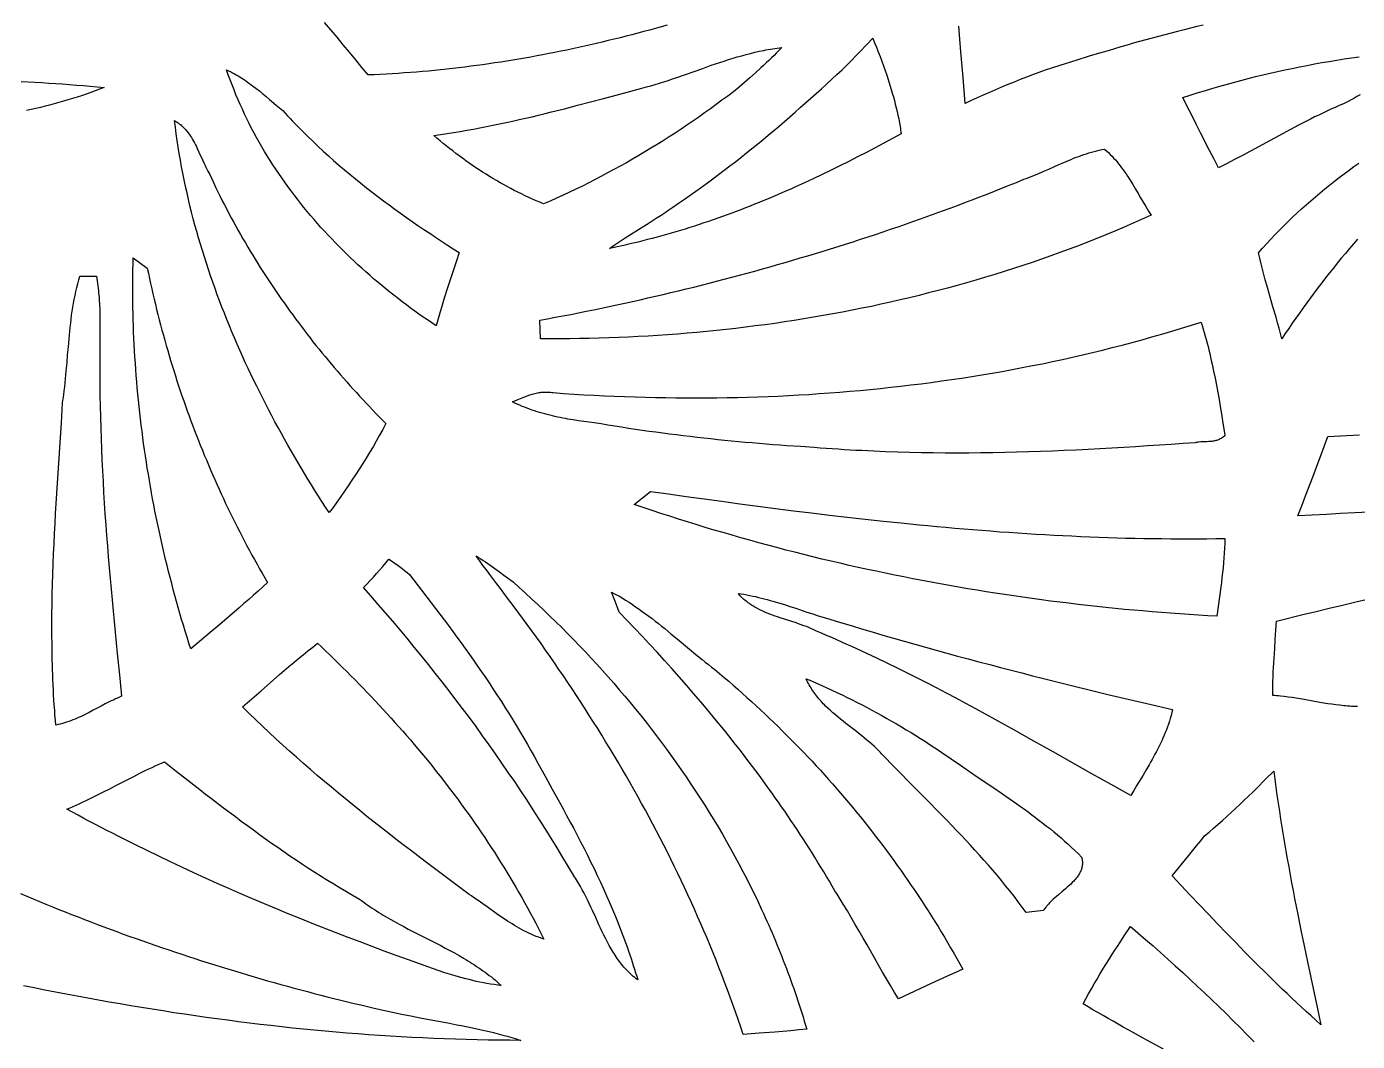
# Model space of a CAD drawing. Extents: x 138 to 547, y 3 to 737.
# Drawn here: x 288.1 to 418.2, y 54.7 to 153.9 of the extents above; entities that cross this region are included whole.
import ezdxf

# ---------------------------------------------------------------- set-up
doc = ezdxf.new("R2010")
doc.units = 0
doc.layers.add('LAYER_1', color=18, linetype='CONTINUOUS')

msp = doc.modelspace()

# ---------------------------------------------------------------- linework, layer by layer
at = {"layer": 'LAYER_1'}
for points in [[(350.71, 154.06), (350.13, 153.9), (349.56, 153.74), (348.98, 153.58), (348.41, 153.43), (347.83, 153.27), (347.26, 153.12), (346.68, 152.98), (346.1, 152.83), (345.52, 152.69), (344.94, 152.55), (344.36, 152.41), (343.79, 152.27), (343.21, 152.14), (342.62, 152.01), (342.04, 151.88), (341.46, 151.75), (340.88, 151.63), (340.3, 151.51), (339.71, 151.39), (339.13, 151.28), (338.55, 151.17), (337.96, 151.06), (337.38, 150.95), (336.79, 150.84), (336.2, 150.74), (335.62, 150.64), (335.03, 150.55), (334.45, 150.46), (333.86, 150.37), (333.27, 150.28), (332.68, 150.2), (332.09, 150.11), (331.5, 150.04), (330.91, 149.96), (330.33, 149.89), (329.74, 149.82), (329.15, 149.76), (328.55, 149.69), (327.96, 149.63), (327.37, 149.58), (326.78, 149.53), (326.19, 149.48), (325.6, 149.43), (325, 149.39), (324.41, 149.35), (323.82, 149.31), (323.23, 149.28), (322.63, 149.25), (322.04, 149.22), (321.45, 149.2), (320.85, 149.94), (320.25, 150.68), (319.64, 151.42), (319.03, 152.15), (318.42, 152.88), (317.8, 153.6), (317.18, 154.32)], [(403.12, 154.07), (402.49, 153.92), (401.87, 153.77), (401.25, 153.61), (400.62, 153.45), (400, 153.29), (399.38, 153.13), (398.76, 152.97), (398.14, 152.8), (397.52, 152.63), (396.9, 152.46), (396.28, 152.29), (395.67, 152.11), (395.05, 151.93), (394.43, 151.75), (393.82, 151.57), (393.2, 151.39), (391.97, 151.02), (390.75, 150.64), (389.52, 150.25), (389.21, 150.16), (388.9, 150.06), (388.59, 149.96), (388.28, 149.86), (387.67, 149.65), (387.05, 149.43), (386.44, 149.21), (385.83, 148.98), (385.22, 148.74), (384.62, 148.5), (384.01, 148.26), (383.41, 148.01), (382.81, 147.75), (382.21, 147.49), (381.61, 147.23), (381.02, 146.96), (380.42, 146.69), (379.83, 146.42), (379.73, 147.68), (379.63, 148.94), (379.43, 151.46), (379.32, 152.71), (379.22, 153.97)], [(418.46, 147.24), (418.15, 147.08), (417.84, 146.91), (417.53, 146.74), (417.22, 146.56), (416.82, 146.39), (416.41, 146.21), (416.01, 146.03), (415.61, 145.85), (415.21, 145.66), (414.81, 145.47), (414.41, 145.28), (414.01, 145.09), (413.62, 144.89), (413.22, 144.69), (412.83, 144.49), (412.43, 144.28), (411.65, 143.87), (410.87, 143.45), (410.09, 143.03), (409.31, 142.61), (407.75, 141.76), (406.97, 141.34), (406.18, 140.92), (405.4, 140.51), (405, 140.31), (404.61, 140.11), (404.18, 140.97), (403.74, 141.83), (402.86, 143.54), (402.42, 144.4), (401.99, 145.26), (401.55, 146.12), (401.13, 146.99), (401.83, 147.22), (402.53, 147.44), (403.24, 147.66), (403.95, 147.87), (404.66, 148.08), (405.37, 148.28), (406.08, 148.47), (406.79, 148.66), (407.51, 148.85), (408.22, 149.03), (408.94, 149.2), (409.66, 149.37), (410.38, 149.53), (411.1, 149.69), (411.82, 149.84), (412.54, 149.99), (413.27, 150.13), (413.99, 150.27), (414.72, 150.4), (415.45, 150.52), (416.17, 150.64), (416.9, 150.76), (417.63, 150.87), (418.36, 150.97)], [(287.53, 148.56), (288.88, 148.49), (289.56, 148.45), (290.24, 148.41), (290.91, 148.36), (291.59, 148.32), (292.27, 148.27), (292.94, 148.21), (293.62, 148.16), (294.29, 148.1), (294.97, 148.03), (295.64, 147.96), (295.2, 147.8), (294.77, 147.63), (294.33, 147.47), (293.88, 147.32), (293.44, 147.17), (293, 147.03), (292.56, 146.89), (292.11, 146.75), (291.66, 146.62), (291.22, 146.49), (290.77, 146.37), (290.32, 146.25), (289.87, 146.14), (289.42, 146.03), (288.97, 145.92), (288.51, 145.82), (288.06, 145.72)], [(418.22, 133.14), (417.82, 132.68), (417.42, 132.22), (417.02, 131.75), (416.62, 131.28), (416.23, 130.81), (415.85, 130.33), (415.46, 129.85), (415.08, 129.37), (414.71, 128.89), (414.33, 128.4), (413.97, 127.91), (413.6, 127.42), (413.24, 126.93), (412.88, 126.43), (412.53, 125.93), (412.17, 125.43), (411.83, 124.93), (411.48, 124.42), (411.14, 123.92), (410.81, 123.41), (410.67, 123.93), (410.53, 124.46), (410.38, 124.98), (410.24, 125.51), (409.94, 126.55), (409.64, 127.6), (409.34, 128.65), (409.19, 129.17), (409.05, 129.7), (408.91, 130.23), (408.77, 130.75), (408.64, 131.28), (408.52, 131.82), (408.92, 132.27), (409.33, 132.72), (409.74, 133.16), (410.15, 133.6), (410.57, 134.03), (410.99, 134.46), (411.42, 134.88), (411.86, 135.3), (412.29, 135.71), (412.74, 136.11), (413.18, 136.52), (413.63, 136.91), (414.09, 137.3), (414.54, 137.69), (415.01, 138.07), (415.47, 138.44), (415.94, 138.81), (416.42, 139.18), (416.9, 139.54), (417.38, 139.89), (417.86, 140.24), (418.35, 140.58)], [(419.32, 106.48), (417.93, 106.4), (416.55, 106.33), (415.16, 106.25), (413.77, 106.18), (412.38, 106.12), (412.75, 107.09), (413.12, 108.05), (413.86, 109.98), (414.23, 110.95), (414.59, 111.92), (414.95, 112.89), (415.3, 113.86), (415.92, 113.9), (416.54, 113.93), (417.16, 113.96), (417.78, 113.99), (418.4, 114.02)], [(418.21, 87.48), (418.02, 87.48), (417.82, 87.49), (417.63, 87.49), (417.44, 87.5), (417.24, 87.52), (417.05, 87.53), (416.86, 87.55), (416.47, 87.59), (416.08, 87.63), (415.7, 87.69), (415.31, 87.75), (414.92, 87.81), (414.53, 87.88), (412.98, 88.15), (412.59, 88.22), (412.21, 88.29), (411.82, 88.35), (411.44, 88.4), (411.05, 88.45), (410.67, 88.5), (410.48, 88.52), (410.29, 88.53), (410.1, 88.55), (409.91, 88.56), (409.91, 89.02), (409.92, 89.47), (409.93, 89.92), (409.95, 90.38), (409.97, 90.83), (409.99, 91.29), (410.05, 92.2), (410.11, 93.1), (410.17, 94.01), (410.23, 94.92), (410.29, 95.83), (412.87, 96.46), (414.16, 96.77), (415.45, 97.08), (416.75, 97.39), (418.04, 97.69), (419.33, 97.99)], [(287.47, 69.19), (288.09, 68.93), (288.72, 68.67), (289.34, 68.41), (289.96, 68.15), (290.59, 67.9), (291.22, 67.65), (291.84, 67.4), (292.47, 67.15), (293.1, 66.91), (293.73, 66.66), (294.36, 66.42), (294.99, 66.18), (295.62, 65.94), (296.25, 65.71), (296.89, 65.48), (297.52, 65.24), (298.15, 65.01), (298.79, 64.79), (299.42, 64.56), (300.06, 64.34), (300.7, 64.12), (301.34, 63.9), (301.97, 63.68), (302.61, 63.47), (303.25, 63.26), (303.89, 63.05), (304.53, 62.84), (305.17, 62.63), (305.82, 62.43), (306.46, 62.22), (307.1, 62.02), (307.75, 61.83), (308.39, 61.63), (309.04, 61.44), (309.68, 61.24), (310.33, 61.06), (310.97, 60.87), (311.62, 60.68), (312.27, 60.5), (312.92, 60.32), (313.57, 60.14), (314.22, 59.96), (314.87, 59.79), (315.52, 59.61), (316.17, 59.44), (316.82, 59.27), (317.47, 59.11), (318.12, 58.94), (318.78, 58.78), (319.43, 58.62), (320.08, 58.46), (320.74, 58.31), (321.39, 58.15), (322.05, 58), (322.5, 57.89), (322.94, 57.79), (323.39, 57.69), (323.84, 57.59), (324.29, 57.5), (324.74, 57.41), (325.64, 57.23), (326.54, 57.06), (327.44, 56.89), (329.25, 56.56), (330.15, 56.38), (330.6, 56.3), (331.05, 56.21), (331.5, 56.11), (331.95, 56.02), (332.39, 55.92), (332.84, 55.82), (333.29, 55.71), (333.73, 55.6), (334.18, 55.49), (334.62, 55.37), (335.06, 55.25), (335.5, 55.12), (335.94, 54.98), (336.38, 54.84), (335.32, 54.85), (334.25, 54.86), (333.19, 54.87), (332.13, 54.89), (331.06, 54.92), (330, 54.95), (328.94, 54.99), (327.87, 55.03), (326.81, 55.08), (325.75, 55.13), (324.69, 55.19), (323.62, 55.25), (322.56, 55.32), (321.5, 55.39), (320.44, 55.47), (319.38, 55.56), (318.32, 55.65), (317.26, 55.74), (316.2, 55.84), (315.14, 55.95), (314.08, 56.05), (313.02, 56.17), (311.96, 56.29), (310.91, 56.41), (309.85, 56.54), (308.79, 56.67), (307.73, 56.81), (306.68, 56.95), (305.62, 57.09), (304.57, 57.24), (303.51, 57.4), (302.46, 57.55), (301.41, 57.72), (300.35, 57.88), (299.3, 58.05), (298.25, 58.23), (297.2, 58.41), (296.15, 58.59), (295.09, 58.78), (294.05, 58.97), (293, 59.16), (291.95, 59.36), (290.9, 59.56), (289.85, 59.76), (288.81, 59.97), (287.76, 60.19)], [(399.24, 53.97), (397.26, 55.06), (396.27, 55.6), (395.28, 56.15), (394.3, 56.71), (393.81, 56.99), (393.32, 57.27), (392.83, 57.56), (392.34, 57.84), (391.86, 58.13), (391.37, 58.43), (391.64, 58.92), (391.91, 59.4), (392.18, 59.88), (392.46, 60.36), (392.74, 60.84), (393.02, 61.31), (393.31, 61.79), (393.6, 62.26), (393.89, 62.73), (394.19, 63.19), (394.49, 63.66), (394.79, 64.12), (395.39, 65.05), (396, 65.97), (396.74, 65.34), (397.47, 64.71), (398.21, 64.07), (398.94, 63.42), (399.66, 62.78), (400.39, 62.13), (401.11, 61.47), (401.83, 60.81), (402.54, 60.15), (403.25, 59.48), (403.95, 58.81), (404.66, 58.14), (405.35, 57.46), (406.05, 56.77), (406.74, 56.09), (407.42, 55.39), (408.1, 54.7)]]:
    msp.add_lwpolyline(points, dxfattribs=at)
for points in [[(373.58, 143.44), (372.73, 142.98), (371.88, 142.52), (371.03, 142.07), (370.18, 141.62), (369.32, 141.18), (368.46, 140.74), (367.6, 140.31), (366.73, 139.88), (365.87, 139.47), (364.99, 139.05), (364.12, 138.65), (363.24, 138.25), (362.8, 138.05), (362.36, 137.86), (361.92, 137.67), (361.48, 137.48), (361.03, 137.29), (360.59, 137.1), (360.14, 136.92), (359.7, 136.74), (359.25, 136.56), (358.81, 136.38), (358.36, 136.2), (357.91, 136.03), (357.46, 135.86), (357.01, 135.69), (356.56, 135.52), (356.11, 135.36), (355.66, 135.2), (355.2, 135.04), (354.75, 134.88), (354.3, 134.73), (353.84, 134.58), (353.38, 134.43), (352.93, 134.28), (352.47, 134.14), (352.01, 134), (351.55, 133.86), (351.09, 133.73), (350.63, 133.6), (350.17, 133.47), (349.71, 133.34), (349.25, 133.22), (348.78, 133.1), (348.32, 132.98), (347.85, 132.87), (347.39, 132.76), (346.92, 132.65), (346.45, 132.54), (345.99, 132.44), (345.52, 132.35), (345.05, 132.25), (345.43, 132.51), (345.82, 132.77), (346.2, 133.03), (346.59, 133.28), (347.37, 133.77), (348.15, 134.27), (348.93, 134.76), (349.71, 135.26), (350.1, 135.51), (350.49, 135.76), (350.87, 136.02), (351.25, 136.28), (351.82, 136.67), (352.39, 137.06), (352.95, 137.45), (353.51, 137.84), (354.07, 138.24), (354.63, 138.65), (355.18, 139.06), (355.73, 139.47), (356.28, 139.88), (356.82, 140.3), (357.37, 140.72), (357.91, 141.14), (358.45, 141.57), (358.99, 142), (359.52, 142.44), (360.05, 142.87), (360.58, 143.31), (361.11, 143.75), (361.64, 144.2), (362.16, 144.65), (362.69, 145.1), (363.21, 145.55), (363.72, 146), (364.24, 146.46), (364.76, 146.92), (365.27, 147.38), (365.78, 147.84), (366.29, 148.31), (366.8, 148.77), (367.3, 149.24), (367.81, 149.71), (368.31, 150.18), (369.56, 151.48), (370.18, 152.14), (370.8, 152.79), (370.99, 152.34), (371.17, 151.9), (371.35, 151.45), (371.53, 151), (371.7, 150.54), (371.86, 150.09), (372.02, 149.64), (372.18, 149.18), (372.61, 147.77), (372.71, 147.41), (372.82, 147.06), (372.92, 146.7), (373.01, 146.34), (373.1, 145.98), (373.19, 145.62), (373.27, 145.26), (373.35, 144.9), (373.42, 144.53), (373.48, 144.17), (373.51, 143.99), (373.53, 143.8), (373.55, 143.62)], [(357.73, 147.99), (357.18, 147.56), (356.62, 147.14), (356.06, 146.72), (355.5, 146.3), (354.93, 145.89), (354.36, 145.48), (353.79, 145.08), (353.22, 144.68), (352.64, 144.29), (352.06, 143.9), (351.48, 143.52), (350.89, 143.14), (350.3, 142.77), (349.71, 142.4), (349.12, 142.03), (348.52, 141.67), (347.92, 141.32), (347.32, 140.97), (346.71, 140.62), (346.11, 140.28), (345.5, 139.95), (344.88, 139.62), (344.27, 139.29), (343.65, 138.97), (343.03, 138.65), (342.41, 138.34), (341.78, 138.04), (341.16, 137.74), (340.53, 137.45), (339.89, 137.16), (339.26, 136.87), (338.62, 136.59), (338.26, 136.75), (337.89, 136.9), (337.53, 137.06), (337.17, 137.23), (336.82, 137.39), (336.46, 137.57), (336.1, 137.74), (335.75, 137.92), (335.4, 138.1), (335.05, 138.29), (334.7, 138.48), (334.36, 138.67), (334.01, 138.87), (333.67, 139.07), (333.33, 139.28), (332.99, 139.49), (332.65, 139.7), (332.32, 139.91), (331.99, 140.13), (331.66, 140.36), (331.33, 140.58), (331.01, 140.81), (330.68, 141.05), (330.36, 141.28), (330.04, 141.52), (329.73, 141.77), (329.41, 142.01), (329.1, 142.26), (328.79, 142.51), (328.49, 142.77), (328.18, 143.03), (327.88, 143.29), (328.53, 143.38), (329.18, 143.48), (329.82, 143.58), (330.46, 143.68), (331.11, 143.79), (331.75, 143.91), (332.39, 144.03), (333.03, 144.15), (333.67, 144.28), (334.31, 144.41), (334.95, 144.55), (335.59, 144.68), (336.22, 144.83), (336.86, 144.97), (337.49, 145.12), (338.13, 145.27), (338.76, 145.43), (339.4, 145.58), (340.67, 145.9), (341.93, 146.23), (343.2, 146.56), (344.46, 146.9), (345.72, 147.23), (348.24, 147.91), (348.67, 148.02), (349.1, 148.14), (349.53, 148.27), (349.95, 148.4), (350.38, 148.53), (350.8, 148.67), (351.23, 148.81), (351.65, 148.96), (352.49, 149.25), (353.33, 149.55), (354.18, 149.84), (355.02, 150.14), (355.44, 150.28), (355.86, 150.42), (356.29, 150.56), (356.71, 150.7), (357.14, 150.83), (357.56, 150.96), (357.99, 151.08), (358.42, 151.19), (358.85, 151.3), (359.28, 151.41), (359.71, 151.51), (360.14, 151.6), (360.36, 151.64), (360.58, 151.68), (360.8, 151.72), (361.02, 151.75), (361.24, 151.79), (361.46, 151.82), (361.68, 151.85), (361.9, 151.87), (361.65, 151.62), (361.4, 151.36), (361.15, 151.11), (360.89, 150.86), (360.64, 150.62), (360.38, 150.37), (360.12, 150.13), (359.86, 149.89), (359.33, 149.41), (358.8, 148.93), (358.26, 148.46)], [(328.11, 124.68), (327.69, 124.96), (327.27, 125.25), (326.85, 125.54), (326.43, 125.83), (326.02, 126.12), (325.61, 126.42), (325.2, 126.73), (324.79, 127.03), (324.39, 127.34), (323.98, 127.66), (323.58, 127.98), (323.18, 128.3), (322.79, 128.62), (322.4, 128.95), (322, 129.28), (321.62, 129.62), (321.23, 129.96), (320.85, 130.3), (320.47, 130.65), (320.09, 131), (319.72, 131.35), (319.35, 131.71), (318.98, 132.07), (318.62, 132.43), (318.26, 132.8), (317.9, 133.17), (317.55, 133.54), (317.2, 133.92), (316.85, 134.3), (316.51, 134.68), (316.17, 135.07), (315.84, 135.46), (315.51, 135.86), (315.18, 136.25), (314.86, 136.66), (314.54, 137.06), (314.23, 137.47), (313.92, 137.88), (313.61, 138.29), (313.31, 138.71), (313.01, 139.13), (312.72, 139.56), (312.43, 139.98), (312.15, 140.42), (311.87, 140.85), (311.6, 141.29), (311.33, 141.73), (311.07, 142.17), (310.81, 142.62), (310.56, 143.07), (310.32, 143.52), (310.07, 143.98), (309.84, 144.44), (309.61, 144.9), (309.38, 145.37), (309.16, 145.84), (308.95, 146.31), (308.74, 146.78), (308.54, 147.26), (308.35, 147.74), (308.16, 148.23), (307.97, 148.72), (307.79, 149.21), (307.62, 149.7), (307.82, 149.61), (308.01, 149.52), (308.2, 149.42), (308.38, 149.32), (308.57, 149.22), (308.75, 149.11), (308.93, 149), (309.11, 148.88), (309.29, 148.77), (309.47, 148.65), (309.64, 148.53), (309.81, 148.41), (309.98, 148.28), (310.15, 148.15), (310.49, 147.89), (310.83, 147.63), (311.16, 147.36), (311.48, 147.08), (311.81, 146.81), (312.47, 146.25), (312.79, 145.98), (313.12, 145.71), (313.36, 145.45), (313.59, 145.19), (313.83, 144.94), (314.07, 144.68), (314.31, 144.43), (314.56, 144.18), (314.8, 143.93), (315.05, 143.69), (315.29, 143.44), (315.54, 143.2), (316.04, 142.71), (316.55, 142.24), (317.06, 141.76), (317.57, 141.3), (318.09, 140.84), (318.61, 140.38), (319.14, 139.93), (319.68, 139.49), (320.21, 139.05), (320.75, 138.61), (321.3, 138.18), (321.85, 137.75), (322.4, 137.33), (322.95, 136.91), (323.51, 136.5), (324.07, 136.09), (324.63, 135.69), (325.2, 135.28), (325.76, 134.89), (326.33, 134.49), (326.9, 134.1), (327.48, 133.72), (328.05, 133.33), (328.63, 132.95), (329.21, 132.57), (329.78, 132.2), (330.36, 131.83), (330.06, 130.94), (329.76, 130.05), (329.47, 129.17), (329.18, 128.28), (328.9, 127.38), (328.76, 126.93), (328.63, 126.48), (328.49, 126.04), (328.36, 125.58), (328.23, 125.13)], [(323.2, 115.13), (322.9, 114.55), (322.58, 113.99), (322.26, 113.42), (321.94, 112.86), (321.61, 112.31), (321.27, 111.76), (320.93, 111.21), (320.58, 110.66), (320.23, 110.12), (319.87, 109.58), (319.51, 109.05), (319.15, 108.52), (318.78, 107.99), (318.4, 107.46), (318.03, 106.94), (317.65, 106.42), (317.3, 106.96), (316.95, 107.5), (316.6, 108.04), (316.26, 108.59), (315.92, 109.14), (315.58, 109.69), (315.25, 110.24), (314.91, 110.79), (314.58, 111.35), (314.25, 111.91), (313.93, 112.47), (313.61, 113.03), (313.29, 113.6), (312.98, 114.16), (312.66, 114.73), (312.35, 115.3), (312.05, 115.87), (311.75, 116.45), (311.45, 117.02), (311.15, 117.6), (310.86, 118.18), (310.57, 118.77), (310.28, 119.35), (310, 119.94), (309.73, 120.52), (309.45, 121.11), (309.18, 121.7), (308.92, 122.3), (308.66, 122.89), (308.4, 123.49), (308.14, 124.09), (307.89, 124.69), (307.65, 125.29), (307.41, 125.9), (307.17, 126.5), (306.94, 127.11), (306.71, 127.72), (306.49, 128.33), (306.27, 128.94), (306.06, 129.55), (305.85, 130.17), (305.65, 130.79), (305.45, 131.41), (305.25, 132.03), (305.07, 132.65), (304.88, 133.27), (304.7, 133.9), (304.53, 134.52), (304.36, 135.15), (304.2, 135.78), (304.04, 136.41), (303.89, 137.04), (303.75, 137.68), (303.61, 138.31), (303.47, 138.95), (303.34, 139.59), (303.22, 140.23), (303.1, 140.87), (302.99, 141.51), (302.88, 142.15), (302.79, 142.8), (302.69, 143.44), (302.61, 144.09), (302.52, 144.74), (302.61, 144.69), (302.7, 144.63), (302.79, 144.58), (302.87, 144.52), (302.95, 144.46), (303.03, 144.4), (303.11, 144.34), (303.18, 144.27), (303.26, 144.21), (303.33, 144.14), (303.4, 144.07), (303.47, 144), (303.54, 143.93), (303.6, 143.86), (303.73, 143.71), (303.85, 143.55), (303.97, 143.4), (304.08, 143.23), (304.18, 143.07), (304.29, 142.9), (304.39, 142.73), (304.48, 142.55), (304.57, 142.37), (304.67, 142.19), (304.75, 142.01), (304.92, 141.64), (305.26, 140.9), (305.42, 140.53), (305.51, 140.35), (305.6, 140.17), (305.69, 139.99), (305.78, 139.81), (305.87, 139.63), (305.97, 139.46), (306.17, 139.03), (306.37, 138.61), (306.58, 138.18), (306.78, 137.76), (306.99, 137.33), (307.2, 136.91), (307.42, 136.49), (307.63, 136.08), (307.85, 135.66), (308.08, 135.24), (308.3, 134.83), (308.53, 134.42), (308.76, 134.01), (308.99, 133.6), (309.22, 133.19), (309.46, 132.79), (309.7, 132.38), (309.94, 131.98), (310.18, 131.58), (310.42, 131.18), (310.67, 130.78), (310.92, 130.38), (311.17, 129.99), (311.43, 129.59), (311.69, 129.2), (311.94, 128.81), (312.2, 128.42), (312.47, 128.03), (312.73, 127.65), (313, 127.26), (313.27, 126.88), (313.54, 126.5), (313.81, 126.12), (314.09, 125.74), (314.37, 125.36), (314.65, 124.99), (314.93, 124.61), (315.21, 124.24), (315.5, 123.87), (315.78, 123.5), (316.07, 123.13), (316.36, 122.77), (316.66, 122.4), (316.95, 122.04), (317.25, 121.68), (317.55, 121.32), (317.85, 120.96), (318.15, 120.61), (318.45, 120.25), (318.76, 119.9), (319.06, 119.55), (319.37, 119.2), (319.68, 118.85), (319.99, 118.5), (320.31, 118.16), (320.62, 117.81), (320.94, 117.47), (321.26, 117.13), (321.58, 116.79), (321.9, 116.46), (322.22, 116.12), (322.55, 115.79), (322.87, 115.46)], [(398.02, 135.48), (397.14, 135.09), (396.26, 134.7), (395.38, 134.32), (394.49, 133.94), (393.6, 133.58), (392.71, 133.22), (391.81, 132.86), (390.91, 132.51), (390.02, 132.17), (389.11, 131.84), (388.21, 131.52), (387.3, 131.2), (386.39, 130.88), (385.48, 130.58), (384.57, 130.28), (383.66, 129.99), (382.74, 129.7), (381.82, 129.42), (380.9, 129.15), (379.98, 128.88), (379.05, 128.62), (378.13, 128.37), (377.2, 128.13), (376.27, 127.89), (375.34, 127.65), (374.41, 127.43), (373.48, 127.21), (372.54, 126.99), (371.6, 126.79), (370.67, 126.58), (369.73, 126.39), (368.79, 126.2), (367.84, 126.02), (366.9, 125.85), (365.96, 125.68), (365.01, 125.51), (364.07, 125.36), (363.12, 125.21), (362.17, 125.06), (361.22, 124.92), (360.27, 124.79), (359.32, 124.67), (358.37, 124.55), (357.42, 124.43), (356.47, 124.33), (355.51, 124.22), (354.56, 124.13), (353.61, 124.04), (352.65, 123.96), (351.7, 123.88), (350.74, 123.81), (349.79, 123.74), (348.83, 123.68), (347.88, 123.63), (346.92, 123.58), (345.96, 123.54), (345.01, 123.5), (344.05, 123.47), (343.09, 123.45), (342.14, 123.43), (341.18, 123.41), (340.23, 123.41), (339.27, 123.4), (338.31, 123.41), (338.24, 125.22), (339, 125.36), (339.75, 125.51), (340.51, 125.65), (341.27, 125.8), (342.02, 125.95), (342.78, 126.1), (343.53, 126.25), (344.29, 126.41), (345.04, 126.57), (345.79, 126.73), (346.55, 126.89), (347.3, 127.06), (348.05, 127.23), (348.8, 127.4), (349.55, 127.57), (350.3, 127.75), (351.05, 127.92), (351.8, 128.1), (352.55, 128.29), (353.3, 128.47), (354.05, 128.66), (354.8, 128.85), (355.54, 129.04), (356.29, 129.23), (357.04, 129.43), (357.78, 129.63), (358.53, 129.83), (359.27, 130.03), (360.01, 130.24), (360.76, 130.45), (361.5, 130.66), (362.24, 130.87), (362.98, 131.09), (363.72, 131.31), (364.46, 131.53), (365.2, 131.75), (365.94, 131.97), (366.67, 132.2), (367.41, 132.43), (368.15, 132.67), (368.88, 132.9), (369.62, 133.14), (370.35, 133.38), (371.08, 133.62), (371.81, 133.87), (372.55, 134.11), (373.28, 134.36), (374.01, 134.62), (374.73, 134.87), (375.46, 135.13), (376.19, 135.39), (376.92, 135.65), (377.64, 135.92), (378.37, 136.18), (379.09, 136.45), (379.81, 136.73), (380.54, 137), (381.26, 137.28), (381.98, 137.56), (382.7, 137.84), (383.42, 138.13), (384.14, 138.41), (384.85, 138.7), (385.57, 139), (385.82, 139.08), (386.06, 139.18), (386.31, 139.27), (386.56, 139.37), (386.8, 139.47), (387.05, 139.57), (387.53, 139.78), (388.02, 139.99), (388.5, 140.21), (388.99, 140.43), (389.48, 140.64), (389.96, 140.85), (390.21, 140.95), (390.45, 141.05), (390.7, 141.15), (390.95, 141.24), (391.19, 141.34), (391.44, 141.42), (391.69, 141.5), (391.94, 141.58), (392.2, 141.66), (392.45, 141.72), (392.71, 141.79), (392.96, 141.85), (393.22, 141.9), (393.48, 141.94), (393.67, 141.78), (393.85, 141.61), (394.02, 141.43), (394.2, 141.26), (394.36, 141.08), (394.53, 140.89), (394.69, 140.7), (394.84, 140.51), (394.99, 140.32), (395.14, 140.12), (395.29, 139.92), (395.43, 139.72), (395.57, 139.52), (395.71, 139.31), (395.85, 139.11), (395.98, 138.9), (396.24, 138.48), (396.5, 138.05), (396.75, 137.62), (397, 137.19), (397.51, 136.33), (397.76, 135.9)], [(311.63, 99.59), (311.17, 99.18), (310.71, 98.76), (310.24, 98.35), (309.78, 97.93), (309.31, 97.53), (308.84, 97.12), (307.9, 96.31), (306.96, 95.5), (306.01, 94.7), (304.11, 93.1), (303.93, 93.67), (303.75, 94.25), (303.57, 94.83), (303.4, 95.41), (303.22, 95.99), (303.06, 96.57), (302.89, 97.15), (302.72, 97.73), (302.56, 98.32), (302.41, 98.9), (302.25, 99.49), (302.1, 100.08), (301.95, 100.66), (301.8, 101.25), (301.66, 101.84), (301.52, 102.43), (301.38, 103.02), (301.25, 103.61), (301.12, 104.21), (300.99, 104.8), (300.86, 105.39), (300.74, 105.99), (300.62, 106.58), (300.5, 107.18), (300.39, 107.78), (300.28, 108.37), (300.17, 108.97), (300.07, 109.57), (299.97, 110.17), (299.87, 110.77), (299.78, 111.37), (299.68, 111.97), (299.6, 112.57), (299.51, 113.17), (299.43, 113.78), (299.35, 114.38), (299.27, 114.98), (299.2, 115.59), (299.13, 116.19), (299.07, 116.79), (299, 117.4), (298.94, 118), (298.89, 118.61), (298.83, 119.21), (298.79, 119.82), (298.74, 120.42), (298.7, 121.03), (298.66, 121.64), (298.62, 122.24), (298.59, 122.85), (298.56, 123.46), (298.53, 124.06), (298.51, 124.67), (298.49, 125.28), (298.48, 125.88), (298.46, 126.49), (298.46, 127.1), (298.45, 127.7), (298.45, 128.31), (298.45, 128.92), (298.46, 129.52), (298.46, 130.13), (298.48, 130.74), (298.49, 131.34), (299.87, 130.33), (299.97, 129.82), (300.08, 129.31), (300.19, 128.8), (300.3, 128.3), (300.42, 127.79), (300.54, 127.29), (300.66, 126.78), (300.78, 126.28), (300.91, 125.78), (301.04, 125.27), (301.17, 124.77), (301.3, 124.27), (301.44, 123.77), (301.57, 123.27), (301.71, 122.77), (301.86, 122.28), (302, 121.78), (302.15, 121.28), (302.3, 120.79), (302.46, 120.3), (302.61, 119.8), (302.77, 119.31), (302.93, 118.82), (303.09, 118.33), (303.26, 117.84), (303.43, 117.35), (303.6, 116.86), (303.77, 116.38), (303.95, 115.89), (304.13, 115.41), (304.31, 114.92), (304.49, 114.44), (304.68, 113.96), (304.86, 113.48), (305.05, 113), (305.25, 112.52), (305.44, 112.04), (305.64, 111.57), (305.84, 111.09), (306.04, 110.62), (306.25, 110.14), (306.46, 109.67), (306.67, 109.2), (306.88, 108.73), (307.09, 108.26), (307.31, 107.8), (307.53, 107.33), (307.75, 106.86), (307.98, 106.4), (308.2, 105.94), (308.43, 105.48), (308.66, 105.02), (308.9, 104.56), (309.13, 104.1), (309.37, 103.64), (309.61, 103.19), (309.86, 102.73), (310.1, 102.28), (310.35, 101.83), (310.6, 101.38), (310.85, 100.93), (311.11, 100.49), (311.37, 100.04)], [(297.35, 88.47), (297.15, 88.38), (296.95, 88.3), (296.75, 88.21), (296.55, 88.11), (296.35, 88.02), (296.15, 87.92), (295.76, 87.72), (295.36, 87.52), (294.97, 87.31), (294.58, 87.11), (294.19, 86.9), (293.79, 86.7), (293.6, 86.61), (293.4, 86.51), (293.2, 86.42), (293, 86.33), (292.8, 86.24), (292.59, 86.16), (292.39, 86.08), (292.19, 86.01), (291.98, 85.94), (291.77, 85.87), (291.56, 85.81), (291.35, 85.75), (291.14, 85.7), (290.92, 85.66), (290.88, 86.15), (290.84, 86.64), (290.81, 87.13), (290.77, 87.62), (290.74, 88.11), (290.71, 88.61), (290.68, 89.1), (290.66, 89.59), (290.64, 90.08), (290.62, 90.57), (290.6, 91.07), (290.59, 91.56), (290.57, 92.05), (290.56, 92.54), (290.55, 93.53), (290.54, 94.51), (290.54, 95.5), (290.54, 96.48), (290.56, 97.47), (290.57, 98.45), (290.6, 99.44), (290.63, 100.42), (290.66, 101.41), (290.7, 102.4), (290.75, 103.38), (290.8, 104.37), (290.85, 105.35), (290.9, 106.34), (290.96, 107.32), (291.08, 109.29), (291.21, 111.26), (291.34, 113.23), (291.47, 115.2), (291.59, 117.16), (291.65, 117.55), (291.7, 117.94), (291.75, 118.32), (291.8, 118.71), (291.84, 119.1), (291.88, 119.49), (291.95, 120.27), (292.02, 121.05), (292.08, 121.83), (292.15, 122.61), (292.22, 123.39), (292.25, 123.78), (292.29, 124.17), (292.33, 124.56), (292.38, 124.95), (292.42, 125.34), (292.47, 125.72), (292.53, 126.11), (292.59, 126.5), (292.65, 126.88), (292.72, 127.26), (292.8, 127.65), (292.88, 128.03), (292.97, 128.41), (293.06, 128.79), (293.16, 129.16), (293.27, 129.54), (293.64, 129.54), (294.09, 129.53), (294.53, 129.53), (294.9, 129.52), (294.94, 129.29), (294.97, 129.06), (295, 128.83), (295.03, 128.6), (295.06, 128.37), (295.09, 128.13), (295.11, 127.9), (295.13, 127.67), (295.15, 127.44), (295.16, 127.21), (295.19, 126.74), (295.21, 126.28), (295.22, 125.81), (295.23, 125.35), (295.23, 124.88), (295.24, 123.95), (295.24, 123.02), (295.24, 122.56), (295.24, 122.1), (295.23, 121.04), (295.23, 119.99), (295.23, 118.93), (295.24, 117.88), (295.26, 116.82), (295.28, 115.77), (295.31, 114.72), (295.34, 113.66), (295.38, 112.61), (295.43, 111.56), (295.48, 110.5), (295.54, 109.45), (295.6, 108.4), (295.66, 107.35), (295.73, 106.3), (295.81, 105.24), (295.89, 104.19), (295.97, 103.14), (296.05, 102.09), (296.14, 101.04), (296.23, 99.99), (296.32, 98.94), (296.42, 97.89), (296.52, 96.84), (296.72, 94.75), (296.93, 92.65), (297.14, 90.56)], [(402.32, 113.26), (401.16, 113.18), (400, 113.09), (398.84, 113.01), (397.67, 112.94), (396.51, 112.86), (395.35, 112.79), (394.19, 112.72), (393.02, 112.66), (391.86, 112.6), (390.7, 112.54), (389.53, 112.49), (388.37, 112.44), (387.2, 112.4), (386.04, 112.36), (384.87, 112.33), (383.71, 112.3), (382.54, 112.28), (381.38, 112.26), (380.21, 112.25), (379.05, 112.25), (377.88, 112.25), (376.72, 112.26), (375.56, 112.28), (374.39, 112.3), (373.23, 112.33), (372.06, 112.37), (370.9, 112.42), (370.32, 112.45), (369.74, 112.48), (369.16, 112.51), (368.58, 112.54), (368, 112.57), (367.42, 112.61), (366.83, 112.65), (366.25, 112.69), (365.67, 112.73), (365.09, 112.78), (363.74, 112.87), (362.39, 112.96), (361.72, 113.01), (361.04, 113.06), (360.37, 113.11), (359.69, 113.17), (359.02, 113.23), (358.34, 113.29), (357.67, 113.35), (357, 113.41), (356.32, 113.48), (355.65, 113.55), (354.97, 113.62), (354.3, 113.69), (353.63, 113.77), (352.96, 113.85), (352.28, 113.93), (351.61, 114.01), (350.94, 114.09), (350.27, 114.18), (349.6, 114.27), (348.93, 114.36), (348.26, 114.46), (347.59, 114.56), (346.92, 114.66), (346.25, 114.76), (345.58, 114.87), (344.91, 114.98), (344.24, 115.09), (343.57, 115.2), (343.06, 115.27), (342.54, 115.33), (342.03, 115.4), (341.51, 115.48), (341, 115.57), (340.75, 115.61), (340.49, 115.66), (340.24, 115.71), (339.98, 115.76), (339.73, 115.82), (339.48, 115.88), (339.23, 115.94), (338.98, 116), (338.73, 116.07), (338.48, 116.13), (338.23, 116.21), (337.98, 116.28), (337.73, 116.36), (337.49, 116.45), (337.24, 116.53), (337, 116.62), (336.76, 116.72), (336.52, 116.81), (336.28, 116.92), (336.04, 117.02), (335.8, 117.13), (335.57, 117.25), (336.04, 117.45), (336.53, 117.65), (336.77, 117.74), (337.02, 117.84), (337.26, 117.92), (337.39, 117.96), (337.51, 118), (337.64, 118.03), (337.76, 118.07), (337.89, 118.1), (338.01, 118.12), (338.14, 118.15), (338.27, 118.17), (338.39, 118.19), (338.52, 118.2), (338.65, 118.21), (338.78, 118.21), (338.91, 118.21), (339.04, 118.21), (339.17, 118.2), (339.3, 118.19), (339.44, 118.17), (339.57, 118.15), (340.57, 118.08), (341.56, 118.01), (342.56, 117.95), (343.56, 117.9), (344.56, 117.85), (345.56, 117.8), (346.56, 117.77), (347.56, 117.73), (348.56, 117.7), (349.56, 117.68), (350.56, 117.66), (351.56, 117.65), (352.56, 117.64), (353.56, 117.64), (354.57, 117.64), (355.57, 117.65), (356.57, 117.67), (357.57, 117.69), (358.57, 117.71), (359.57, 117.74), (360.57, 117.78), (361.57, 117.82), (362.57, 117.87), (363.57, 117.92), (364.57, 117.98), (365.57, 118.05), (366.57, 118.12), (367.57, 118.2), (368.57, 118.28), (369.56, 118.37), (370.56, 118.46), (371.56, 118.56), (372.55, 118.67), (373.55, 118.78), (374.54, 118.9), (375.54, 119.02), (376.53, 119.15), (377.52, 119.29), (378.51, 119.43), (379.5, 119.58), (380.49, 119.73), (381.48, 119.89), (382.47, 120.06), (383.46, 120.23), (384.44, 120.41), (385.43, 120.59), (386.41, 120.79), (387.39, 120.98), (388.37, 121.19), (389.35, 121.4), (390.33, 121.62), (391.31, 121.84), (392.28, 122.07), (393.26, 122.31), (394.23, 122.55), (395.2, 122.8), (396.17, 123.06), (397.14, 123.32), (398.11, 123.59), (399.07, 123.87), (400.04, 124.15), (401, 124.44), (401.96, 124.74), (402.92, 125.04), (403.02, 124.7), (403.12, 124.36), (403.22, 124.02), (403.32, 123.68), (403.41, 123.34), (403.5, 123), (403.59, 122.66), (403.67, 122.32), (403.75, 121.97), (403.83, 121.63), (403.91, 121.29), (403.99, 120.94), (404.14, 120.25), (404.28, 119.56), (404.41, 118.87), (404.54, 118.17), (404.67, 117.48), (404.79, 116.78), (404.9, 116.08), (405.01, 115.38), (405.23, 113.99), (405.16, 113.91), (405.09, 113.84), (405.01, 113.78), (404.94, 113.72), (404.86, 113.67), (404.77, 113.62), (404.69, 113.58), (404.6, 113.54), (404.52, 113.51), (404.43, 113.48), (404.34, 113.46), (404.24, 113.44), (404.15, 113.42), (404.06, 113.4), (403.96, 113.39), (403.86, 113.38), (403.67, 113.36), (403.47, 113.35), (403.08, 113.34), (402.88, 113.33), (402.69, 113.31), (402.6, 113.31), (402.5, 113.29), (402.41, 113.28)], [(404.46, 96.29), (403.56, 96.34), (402.65, 96.4), (401.74, 96.46), (400.84, 96.52), (399.93, 96.59), (399.03, 96.66), (398.12, 96.73), (397.22, 96.81), (396.32, 96.89), (395.41, 96.97), (394.51, 97.06), (393.6, 97.15), (392.7, 97.25), (391.8, 97.35), (390.9, 97.45), (389.99, 97.56), (389.09, 97.67), (388.19, 97.78), (387.29, 97.9), (386.39, 98.02), (385.49, 98.15), (384.59, 98.28), (383.69, 98.41), (382.79, 98.55), (381.89, 98.69), (381, 98.84), (380.1, 98.99), (379.2, 99.14), (378.31, 99.3), (377.41, 99.46), (376.52, 99.62), (375.63, 99.79), (374.73, 99.96), (373.84, 100.14), (372.95, 100.32), (372.06, 100.5), (371.17, 100.69), (370.28, 100.88), (369.39, 101.07), (368.5, 101.27), (367.62, 101.47), (366.73, 101.68), (365.84, 101.89), (364.96, 102.11), (364.08, 102.32), (363.19, 102.55), (362.31, 102.77), (361.43, 103), (360.55, 103.24), (359.67, 103.47), (358.8, 103.72), (357.92, 103.96), (357.05, 104.21), (356.17, 104.47), (355.3, 104.72), (354.43, 104.98), (353.55, 105.25), (352.69, 105.52), (351.82, 105.79), (350.95, 106.07), (350.08, 106.35), (349.22, 106.64), (348.35, 106.93), (347.49, 107.22), (348.29, 107.86), (349.08, 108.5), (350.82, 108.26), (352.57, 108.01), (354.31, 107.77), (356.06, 107.53), (357.81, 107.29), (359.56, 107.06), (361.31, 106.84), (363.06, 106.61), (364.81, 106.4), (366.56, 106.19), (368.31, 105.98), (370.06, 105.79), (371.82, 105.6), (373.57, 105.41), (374.45, 105.33), (375.33, 105.24), (376.2, 105.15), (377.08, 105.07), (377.96, 104.99), (378.84, 104.92), (379.72, 104.84), (380.59, 104.77), (381.47, 104.7), (382.35, 104.63), (383.23, 104.56), (384.11, 104.5), (384.99, 104.44), (385.87, 104.38), (386.75, 104.33), (387.63, 104.27), (388.51, 104.23), (389.39, 104.18), (390.27, 104.14), (391.15, 104.1), (392.03, 104.06), (392.91, 104.02), (393.79, 103.99), (394.67, 103.96), (395.55, 103.94), (396.43, 103.92), (397.31, 103.9), (398.19, 103.89), (399.07, 103.88), (399.95, 103.87), (400.83, 103.86), (401.72, 103.86), (402.6, 103.87), (403.48, 103.87), (404.36, 103.88), (405.24, 103.9), (405.23, 103.42), (405.21, 102.94), (405.18, 102.46), (405.14, 101.99), (405.1, 101.51), (405.06, 101.04), (405.01, 100.56), (404.95, 100.09), (404.9, 99.61), (404.84, 99.14), (404.71, 98.19), (404.59, 97.24)], [(347.82, 60.75), (347.67, 60.86), (347.53, 60.98), (347.38, 61.1), (347.25, 61.22), (347.11, 61.34), (346.98, 61.47), (346.85, 61.6), (346.73, 61.73), (346.6, 61.86), (346.48, 62), (346.36, 62.14), (346.25, 62.28), (346.14, 62.42), (346.03, 62.57), (345.92, 62.71), (345.81, 62.86), (345.71, 63.01), (345.61, 63.17), (345.51, 63.32), (345.41, 63.48), (345.32, 63.64), (345.22, 63.8), (345.04, 64.12), (344.86, 64.45), (344.69, 64.78), (344.52, 65.12), (344.36, 65.46), (344.19, 65.8), (344.03, 66.15), (343.72, 66.84), (343.4, 67.54), (343.24, 67.88), (343.08, 68.23), (342.92, 68.57), (342.75, 68.91), (342.58, 69.24), (342.4, 69.57), (342.22, 69.9), (342.12, 70.06), (342.03, 70.22), (341.93, 70.38), (341.83, 70.53), (341.73, 70.69), (341.63, 70.84), (341.07, 71.79), (340.51, 72.73), (339.94, 73.67), (339.37, 74.61), (338.78, 75.54), (338.2, 76.46), (337.6, 77.39), (337, 78.31), (336.4, 79.22), (335.79, 80.13), (335.17, 81.04), (334.55, 81.94), (333.92, 82.84), (333.29, 83.73), (332.65, 84.62), (332.01, 85.51), (331.36, 86.39), (330.7, 87.27), (330.04, 88.14), (329.38, 89.01), (328.71, 89.88), (328.03, 90.74), (327.35, 91.59), (326.66, 92.45), (325.97, 93.29), (325.28, 94.14), (324.58, 94.97), (323.87, 95.81), (323.16, 96.64), (322.45, 97.46), (321.73, 98.29), (321.01, 99.1), (321.33, 99.44), (321.65, 99.78), (321.97, 100.12), (322.28, 100.46), (322.59, 100.82), (322.89, 101.17), (323.19, 101.53), (323.49, 101.89), (323.75, 101.71), (324.01, 101.53), (324.27, 101.35), (324.53, 101.16), (324.78, 100.97), (325.02, 100.77), (325.27, 100.57), (325.51, 100.36), (326.36, 99.26), (327.21, 98.16), (328.06, 97.05), (328.48, 96.5), (328.9, 95.94), (329.31, 95.38), (329.73, 94.82), (330.14, 94.26), (330.55, 93.7), (330.96, 93.13), (331.36, 92.56), (331.77, 91.99), (332.17, 91.42), (332.56, 90.85), (332.96, 90.27), (333.35, 89.69), (333.73, 89.11), (334.12, 88.53), (334.5, 87.95), (334.87, 87.36), (335.24, 86.77), (335.61, 86.17), (335.97, 85.58), (336.33, 84.98), (336.69, 84.37), (337.04, 83.77), (337.38, 83.16), (337.72, 82.55), (338.05, 81.93), (338.76, 80.66), (339.47, 79.39), (340.17, 78.11), (340.52, 77.47), (340.87, 76.83), (341.22, 76.18), (341.56, 75.54), (341.9, 74.89), (342.24, 74.24), (342.57, 73.59), (342.9, 72.94), (343.22, 72.28), (343.55, 71.63), (343.86, 70.97), (344.17, 70.31), (344.48, 69.64), (344.78, 68.98), (345.07, 68.31), (345.36, 67.64), (345.64, 66.96), (345.91, 66.29), (346.05, 65.95), (346.18, 65.61), (346.31, 65.27), (346.44, 64.92), (346.57, 64.58), (346.69, 64.24), (346.81, 63.89), (346.93, 63.55), (347.05, 63.2), (347.17, 62.85), (347.28, 62.51), (347.39, 62.16), (347.5, 61.81), (347.61, 61.46), (347.72, 61.11)], [(364.35, 55.93), (363.58, 55.86), (362.8, 55.79), (361.24, 55.66), (359.69, 55.54), (358.14, 55.41), (357.89, 56.15), (357.64, 56.88), (357.39, 57.62), (357.13, 58.35), (356.86, 59.07), (356.6, 59.8), (356.32, 60.53), (356.05, 61.25), (355.77, 61.97), (355.48, 62.69), (355.19, 63.4), (354.9, 64.12), (354.6, 64.83), (354.3, 65.54), (353.99, 66.25), (353.68, 66.96), (353.37, 67.67), (353.05, 68.37), (352.73, 69.07), (352.4, 69.77), (352.07, 70.47), (351.74, 71.16), (351.4, 71.86), (351.06, 72.55), (350.72, 73.24), (350.37, 73.93), (350.02, 74.61), (349.66, 75.3), (349.3, 75.98), (348.94, 76.66), (348.57, 77.34), (348.2, 78.01), (347.83, 78.68), (347.45, 79.36), (347.07, 80.03), (346.69, 80.69), (346.3, 81.36), (345.91, 82.02), (345.52, 82.69), (345.12, 83.35), (344.72, 84), (344.32, 84.66), (343.91, 85.31), (343.5, 85.96), (343.09, 86.61), (342.68, 87.26), (342.26, 87.91), (341.84, 88.55), (341.41, 89.19), (340.99, 89.83), (340.56, 90.47), (340.12, 91.1), (339.69, 91.73), (339.25, 92.36), (338.81, 92.99), (338.37, 93.62), (337.92, 94.24), (337.47, 94.86), (337.02, 95.48), (336.57, 96.1), (336.11, 96.72), (335.65, 97.33), (335.19, 97.94), (334.73, 98.55), (334.39, 99.01), (334.05, 99.46), (333.36, 100.36), (333.02, 100.82), (332.68, 101.27), (332.34, 101.73), (332.18, 101.97), (332.02, 102.2), (332.25, 102.05), (332.48, 101.91), (332.71, 101.75), (332.94, 101.6), (333.17, 101.44), (333.4, 101.29), (333.85, 100.97), (334.3, 100.64), (334.74, 100.31), (335.63, 99.65), (336.24, 99.11), (336.85, 98.56), (337.45, 98.01), (338.05, 97.45), (338.65, 96.89), (339.24, 96.32), (339.83, 95.74), (340.42, 95.17), (341, 94.58), (341.57, 94), (342.14, 93.4), (342.71, 92.81), (343.27, 92.2), (343.83, 91.6), (344.39, 90.99), (344.93, 90.37), (345.48, 89.75), (346.02, 89.12), (346.55, 88.49), (347.08, 87.86), (347.61, 87.22), (348.12, 86.58), (348.64, 85.93), (349.15, 85.28), (349.65, 84.62), (350.15, 83.96), (350.64, 83.29), (351.13, 82.62), (351.61, 81.95), (352.08, 81.27), (352.55, 80.59), (353.02, 79.9), (353.48, 79.21), (353.93, 78.52), (354.37, 77.82), (354.81, 77.12), (355.25, 76.41), (355.68, 75.7), (356.1, 74.99), (356.51, 74.27), (356.92, 73.54), (357.32, 72.82), (357.72, 72.09), (358.1, 71.35), (358.49, 70.62), (358.86, 69.87), (359.23, 69.13), (359.59, 68.38), (359.94, 67.63), (360.12, 67.25), (360.29, 66.87), (360.46, 66.49), (360.63, 66.11), (360.79, 65.73), (360.96, 65.35), (361.12, 64.97), (361.28, 64.58), (361.44, 64.2), (361.6, 63.81), (361.76, 63.43), (361.91, 63.04), (362.06, 62.65), (362.21, 62.26), (362.36, 61.87), (362.51, 61.48), (362.65, 61.09), (362.8, 60.7), (362.94, 60.3), (363.08, 59.91), (363.21, 59.52), (363.35, 59.12), (363.48, 58.72), (363.61, 58.33), (363.74, 57.93), (363.87, 57.53), (363.99, 57.13), (364.11, 56.73), (364.23, 56.33)], [(379.6, 61.81), (378.82, 61.45), (378.03, 61.09), (376.46, 60.36), (373.33, 58.89), (372.93, 59.54), (372.54, 60.2), (372.15, 60.86), (371.76, 61.52), (371.38, 62.19), (371, 62.85), (370.25, 64.19), (369.87, 64.85), (369.48, 65.52), (369.1, 66.18), (368.71, 66.84), (368.32, 67.5), (367.92, 68.15), (367.72, 68.48), (367.52, 68.8), (367.32, 69.13), (367.11, 69.45), (366.84, 69.92), (366.57, 70.39), (366.29, 70.85), (366.01, 71.32), (365.73, 71.78), (365.45, 72.24), (365.16, 72.7), (364.88, 73.16), (364.59, 73.62), (364.29, 74.08), (364, 74.53), (363.71, 74.98), (363.41, 75.44), (363.11, 75.89), (362.81, 76.34), (362.5, 76.78), (362.2, 77.23), (361.89, 77.67), (361.58, 78.12), (361.27, 78.56), (360.96, 79), (360.64, 79.44), (360.33, 79.88), (360.01, 80.31), (359.69, 80.75), (359.36, 81.18), (359.04, 81.61), (358.72, 82.04), (358.39, 82.47), (358.06, 82.9), (357.73, 83.33), (357.4, 83.75), (357.06, 84.18), (356.73, 84.6), (356.39, 85.02), (356.05, 85.44), (355.71, 85.86), (355.37, 86.28), (354.68, 87.11), (353.99, 87.93), (353.29, 88.75), (352.58, 89.57), (351.87, 90.38), (351.16, 91.18), (350.44, 91.98), (349.71, 92.78), (348.98, 93.57), (348.25, 94.35), (347.51, 95.13), (346.77, 95.91), (346.02, 96.68), (345.64, 97.67), (345.27, 98.66), (345.62, 98.47), (345.96, 98.28), (346.3, 98.08), (346.64, 97.87), (346.97, 97.66), (347.3, 97.44), (347.62, 97.22), (347.95, 97), (348.27, 96.77), (348.59, 96.54), (348.9, 96.31), (349.22, 96.07), (349.53, 95.83), (349.84, 95.58), (350.15, 95.34), (350.46, 95.09), (351.07, 94.59), (351.68, 94.09), (352.9, 93.07), (353.51, 92.56), (354.12, 92.06), (354.43, 91.81), (354.74, 91.57), (355.05, 91.32), (355.36, 91.08), (355.81, 90.7), (356.27, 90.32), (356.72, 89.94), (357.17, 89.55), (357.62, 89.16), (358.06, 88.76), (358.5, 88.37), (358.94, 87.97), (359.38, 87.57), (359.82, 87.16), (360.25, 86.76), (360.68, 86.35), (361.11, 85.94), (361.54, 85.52), (361.96, 85.11), (362.38, 84.69), (362.8, 84.26), (363.22, 83.84), (363.64, 83.41), (364.05, 82.98), (364.46, 82.55), (364.87, 82.12), (365.27, 81.68), (365.68, 81.24), (366.08, 80.8), (366.48, 80.35), (366.87, 79.91), (367.27, 79.46), (367.66, 79), (368.04, 78.55), (368.43, 78.09), (368.81, 77.63), (369.19, 77.17), (369.57, 76.71), (369.95, 76.24), (370.32, 75.78), (370.69, 75.31), (371.05, 74.83), (371.42, 74.36), (371.78, 73.88), (372.14, 73.4), (372.5, 72.92), (372.85, 72.44), (373.2, 71.95), (373.55, 71.47), (373.89, 70.98), (374.24, 70.48), (374.57, 69.99), (374.91, 69.49), (375.24, 69), (375.58, 68.5), (375.9, 67.99), (376.23, 67.49), (376.55, 66.98), (376.87, 66.47), (377.19, 65.96), (377.5, 65.45), (377.81, 64.94), (378.12, 64.42), (378.42, 63.9), (378.72, 63.38), (379.02, 62.86), (379.31, 62.34)], [(396.03, 78.77), (394.13, 79.84), (392.24, 80.9), (388.46, 83.04), (386.57, 84.1), (384.67, 85.16), (383.73, 85.69), (382.78, 86.21), (381.82, 86.73), (380.87, 87.25), (379.92, 87.77), (378.96, 88.28), (378, 88.79), (377.04, 89.29), (376.08, 89.79), (375.11, 90.28), (374.14, 90.77), (373.17, 91.25), (372.2, 91.72), (371.22, 92.19), (370.24, 92.65), (369.75, 92.88), (369.26, 93.11), (368.77, 93.33), (368.27, 93.55), (367.78, 93.77), (367.28, 93.99), (366.79, 94.21), (366.29, 94.42), (365.79, 94.64), (365.29, 94.85), (365.05, 94.96), (364.81, 95.07), (364.57, 95.18), (364.32, 95.28), (364.07, 95.37), (363.82, 95.47), (363.56, 95.56), (363.31, 95.64), (362.79, 95.81), (362.28, 95.98), (361.76, 96.14), (361.5, 96.23), (361.25, 96.32), (360.99, 96.41), (360.74, 96.51), (360.49, 96.6), (360.25, 96.71), (360, 96.82), (359.76, 96.93), (359.53, 97.05), (359.41, 97.11), (359.29, 97.18), (359.18, 97.25), (359.07, 97.31), (358.95, 97.39), (358.84, 97.46), (358.74, 97.53), (358.63, 97.61), (358.52, 97.69), (358.42, 97.77), (358.31, 97.86), (358.21, 97.94), (358.11, 98.03), (358.01, 98.13), (357.92, 98.22), (357.82, 98.32), (357.73, 98.42), (357.64, 98.52), (357.92, 98.48), (358.21, 98.44), (358.5, 98.38), (358.78, 98.33), (359.07, 98.27), (359.35, 98.21), (359.64, 98.14), (359.92, 98.07), (360.2, 98), (360.48, 97.93), (360.76, 97.85), (361.04, 97.77), (361.6, 97.61), (362.16, 97.43), (362.71, 97.26), (363.27, 97.08), (364.37, 96.71), (364.93, 96.53), (365.48, 96.35), (366.04, 96.17), (366.6, 96), (367.64, 95.69), (368.68, 95.38), (369.71, 95.07), (370.75, 94.76), (371.8, 94.46), (372.84, 94.16), (373.88, 93.86), (374.92, 93.57), (375.97, 93.27), (377.01, 92.98), (378.05, 92.7), (379.1, 92.41), (380.15, 92.13), (381.19, 91.85), (382.24, 91.57), (383.29, 91.3), (384.34, 91.02), (385.39, 90.75), (386.44, 90.48), (387.49, 90.22), (388.54, 89.95), (389.59, 89.69), (390.64, 89.43), (391.7, 89.17), (392.75, 88.91), (393.8, 88.66), (395.91, 88.16), (398.02, 87.66), (400.13, 87.17), (400.06, 86.88), (399.98, 86.6), (399.9, 86.31), (399.81, 86.03), (399.72, 85.75), (399.62, 85.48), (399.52, 85.2), (399.41, 84.93), (399.3, 84.66), (399.18, 84.39), (399.06, 84.12), (398.93, 83.86), (398.81, 83.6), (398.67, 83.33), (398.54, 83.07), (398.4, 82.81), (398.26, 82.56), (398.12, 82.3), (397.98, 82.04), (397.83, 81.79), (397.54, 81.28), (397.24, 80.78), (396.63, 79.78), (396.33, 79.28)], [(338.65, 64.75), (338.39, 64.83), (338.14, 64.92), (337.89, 65.01), (337.65, 65.11), (337.4, 65.22), (337.16, 65.33), (336.92, 65.44), (336.69, 65.56), (336.45, 65.69), (336.22, 65.81), (335.99, 65.95), (335.76, 66.08), (335.53, 66.22), (335.31, 66.37), (335.08, 66.51), (334.86, 66.66), (334.42, 66.96), (333.98, 67.26), (333.1, 67.89), (332.67, 68.2), (332.23, 68.51), (331.78, 68.81), (331.56, 68.96), (331.34, 69.1), (329.9, 70.18), (328.46, 71.25), (327.03, 72.34), (326.32, 72.88), (325.6, 73.42), (324.89, 73.97), (324.18, 74.52), (323.47, 75.07), (322.76, 75.63), (322.06, 76.18), (321.35, 76.74), (320.65, 77.3), (319.95, 77.87), (319.25, 78.44), (318.56, 79.01), (317.87, 79.58), (317.18, 80.16), (316.49, 80.74), (315.81, 81.33), (315.13, 81.92), (314.46, 82.51), (313.78, 83.11), (313.11, 83.71), (312.45, 84.32), (311.79, 84.93), (311.13, 85.55), (310.48, 86.17), (309.83, 86.8), (309.18, 87.43), (309.64, 87.82), (310.1, 88.21), (310.55, 88.61), (311, 89), (312.81, 90.59), (313.26, 90.99), (313.72, 91.38), (314.18, 91.77), (314.64, 92.16), (315.1, 92.54), (315.57, 92.91), (316.04, 93.29), (316.27, 93.47), (316.51, 93.65), (316.93, 93.26), (317.34, 92.87), (317.75, 92.48), (318.16, 92.08), (318.57, 91.69), (318.97, 91.29), (319.38, 90.89), (319.78, 90.48), (320.18, 90.08), (320.58, 89.67), (320.98, 89.26), (321.37, 88.85), (321.77, 88.44), (322.16, 88.03), (322.55, 87.61), (322.93, 87.19), (323.32, 86.77), (323.7, 86.35), (324.08, 85.92), (324.46, 85.5), (324.84, 85.07), (325.21, 84.64), (325.59, 84.21), (325.96, 83.77), (326.33, 83.34), (326.69, 82.9), (327.06, 82.46), (327.42, 82.02), (327.78, 81.57), (328.13, 81.13), (328.49, 80.68), (328.84, 80.23), (329.19, 79.77), (329.53, 79.32), (329.88, 78.86), (330.22, 78.41), (330.56, 77.94), (330.9, 77.48), (331.23, 77.02), (331.56, 76.55), (331.89, 76.08), (332.22, 75.61), (332.54, 75.14), (332.86, 74.67), (333.18, 74.19), (333.49, 73.71), (333.81, 73.23), (334.12, 72.75), (334.42, 72.26), (334.72, 71.78), (335.03, 71.29), (335.32, 70.8), (335.62, 70.3), (335.91, 69.81), (336.2, 69.31), (336.48, 68.81), (336.76, 68.31), (337.04, 67.81), (337.32, 67.3), (337.59, 66.8), (337.86, 66.29), (338.13, 65.78), (338.39, 65.26)], [(387.49, 67.53), (386.65, 67.43), (385.8, 67.34), (385.61, 67.6), (385.41, 67.87), (385.22, 68.14), (385.02, 68.4), (384.62, 68.93), (384.21, 69.45), (383.8, 69.96), (383.39, 70.47), (382.97, 70.98), (382.54, 71.48), (382.11, 71.98), (381.68, 72.47), (381.24, 72.96), (380.8, 73.44), (380.36, 73.93), (379.91, 74.41), (379.46, 74.89), (379.01, 75.36), (378.55, 75.83), (378.1, 76.31), (377.18, 77.24), (376.26, 78.18), (375.33, 79.11), (374.41, 80.04), (373.49, 80.98), (372.57, 81.91), (372.12, 82.39), (371.66, 82.86), (371.55, 82.98), (371.44, 83.1), (371.32, 83.21), (371.21, 83.33), (370.97, 83.55), (370.73, 83.78), (370.49, 83.99), (370.24, 84.2), (369.98, 84.41), (369.73, 84.62), (369.47, 84.82), (369.21, 85.02), (368.69, 85.42), (368.17, 85.83), (367.92, 86.03), (367.66, 86.23), (367.41, 86.44), (367.16, 86.65), (366.91, 86.86), (366.67, 87.07), (366.43, 87.29), (366.2, 87.52), (366.09, 87.63), (365.97, 87.75), (365.86, 87.87), (365.75, 87.99), (365.65, 88.11), (365.54, 88.23), (365.44, 88.36), (365.34, 88.48), (365.24, 88.61), (365.14, 88.74), (365.04, 88.88), (364.95, 89.01), (364.86, 89.15), (364.77, 89.29), (364.68, 89.43), (364.6, 89.58), (364.52, 89.73), (364.44, 89.88), (364.37, 90.03), (364.3, 90.18), (364.8, 89.97), (365.3, 89.76), (365.81, 89.53), (366.31, 89.31), (366.8, 89.08), (367.3, 88.85), (367.8, 88.61), (368.29, 88.37), (368.78, 88.13), (369.27, 87.88), (369.76, 87.63), (370.25, 87.37), (370.73, 87.11), (371.21, 86.85), (371.69, 86.58), (372.17, 86.31), (372.65, 86.04), (373.13, 85.77), (373.6, 85.49), (374.08, 85.2), (374.55, 84.92), (375.02, 84.63), (375.48, 84.34), (375.95, 84.04), (376.41, 83.74), (376.88, 83.44), (377.34, 83.14), (377.8, 82.83), (378.25, 82.53), (378.71, 82.21), (379.16, 81.9), (379.61, 81.58), (380.36, 81.07), (381.12, 80.55), (382.63, 79.53), (383.38, 79.02), (384.13, 78.5), (384.88, 77.97), (385.25, 77.71), (385.63, 77.44), (386, 77.17), (386.36, 76.9), (386.73, 76.63), (387.09, 76.35), (387.45, 76.07), (387.81, 75.79), (388.17, 75.51), (388.52, 75.22), (388.87, 74.92), (389.22, 74.63), (389.57, 74.33), (389.91, 74.02), (390.24, 73.71), (390.58, 73.4), (390.91, 73.08), (391.23, 72.75), (391.26, 72.65), (391.28, 72.54), (391.29, 72.44), (391.3, 72.34), (391.31, 72.24), (391.31, 72.14), (391.3, 72.05), (391.29, 71.95), (391.28, 71.86), (391.26, 71.76), (391.24, 71.67), (391.21, 71.58), (391.18, 71.49), (391.14, 71.4), (391.1, 71.32), (391.06, 71.23), (391.01, 71.15), (390.96, 71.06), (390.91, 70.98), (390.85, 70.9), (390.79, 70.81), (390.73, 70.73), (390.67, 70.65), (390.6, 70.57), (390.53, 70.5), (390.46, 70.42), (390.31, 70.26), (390.16, 70.11), (389.99, 69.96), (389.83, 69.81), (389.66, 69.66), (389.31, 69.37), (388.96, 69.07), (388.78, 68.92), (388.61, 68.78), (388.45, 68.63), (388.29, 68.48), (388.13, 68.33), (387.98, 68.17), (387.91, 68.09), (387.84, 68.01), (387.78, 67.94), (387.72, 67.86), (387.65, 67.78), (387.6, 67.69), (387.54, 67.61)], [(334.48, 60.21), (334.13, 60.25), (333.77, 60.29), (333.42, 60.34), (333.07, 60.4), (332.73, 60.47), (332.38, 60.54), (332.03, 60.61), (331.69, 60.69), (331.34, 60.78), (331, 60.87), (330.66, 60.96), (330.31, 61.05), (329.97, 61.15), (329.63, 61.25), (328.95, 61.46), (327.77, 61.87), (326.58, 62.29), (325.4, 62.71), (324.21, 63.14), (323.03, 63.58), (321.85, 64.01), (320.68, 64.46), (319.5, 64.9), (318.33, 65.36), (317.15, 65.81), (315.98, 66.28), (314.82, 66.75), (313.65, 67.22), (312.49, 67.7), (311.32, 68.19), (310.17, 68.68), (309.01, 69.18), (307.85, 69.68), (306.7, 70.19), (305.55, 70.71), (304.41, 71.23), (303.26, 71.76), (302.12, 72.3), (300.99, 72.84), (299.85, 73.39), (298.72, 73.95), (297.59, 74.51), (297.03, 74.8), (296.47, 75.08), (295.91, 75.37), (295.34, 75.66), (294.79, 75.95), (294.23, 76.25), (293.67, 76.54), (293.11, 76.84), (292.56, 77.14), (292, 77.44), (292.31, 77.57), (292.61, 77.7), (292.91, 77.84), (293.22, 77.97), (293.52, 78.11), (293.82, 78.25), (294.41, 78.54), (295.01, 78.83), (295.6, 79.13), (296.19, 79.44), (296.78, 79.74), (297.96, 80.35), (298.55, 80.65), (299.14, 80.95), (299.74, 81.24), (300.03, 81.39), (300.33, 81.53), (300.63, 81.67), (300.93, 81.81), (301.24, 81.94), (301.54, 82.07), (302.69, 81.17), (303.83, 80.26), (304.99, 79.36), (305.57, 78.92), (306.14, 78.47), (306.73, 78.03), (307.31, 77.58), (307.89, 77.14), (308.48, 76.71), (309.06, 76.27), (309.65, 75.84), (310.24, 75.41), (310.83, 74.98), (311.43, 74.55), (312.02, 74.13), (312.62, 73.72), (313.22, 73.3), (313.82, 72.89), (314.43, 72.48), (315.03, 72.08), (315.64, 71.68), (316.26, 71.29), (316.87, 70.9), (317.49, 70.51), (318.11, 70.13), (318.73, 69.75), (319.36, 69.38), (319.99, 69.02), (320.62, 68.66), (320.82, 68.5), (321.03, 68.35), (321.24, 68.2), (321.44, 68.05), (321.65, 67.91), (321.87, 67.77), (322.08, 67.63), (322.29, 67.49), (322.51, 67.35), (322.72, 67.22), (322.94, 67.09), (323.16, 66.96), (323.6, 66.7), (324.04, 66.45), (324.49, 66.21), (324.94, 65.97), (325.39, 65.73), (325.84, 65.5), (326.75, 65.03), (327.66, 64.57), (328.11, 64.34), (328.56, 64.11), (329.01, 63.87), (329.46, 63.63), (329.9, 63.39), (330.35, 63.14), (330.78, 62.88), (331, 62.75), (331.22, 62.62), (331.43, 62.49), (331.65, 62.35), (331.86, 62.22), (332.07, 62.08), (332.28, 61.94), (332.49, 61.79), (332.69, 61.65), (332.9, 61.5), (333.1, 61.35), (333.31, 61.19), (333.51, 61.04), (333.7, 60.88), (333.9, 60.72), (334.1, 60.55), (334.29, 60.38)], [(414.62, 56.38), (414.14, 56.81), (413.67, 57.24), (413.19, 57.67), (412.72, 58.1), (412.25, 58.54), (411.78, 58.98), (411.32, 59.42), (410.85, 59.86), (410.39, 60.31), (409.93, 60.76), (409.47, 61.21), (409.01, 61.66), (408.56, 62.11), (408.1, 62.56), (407.2, 63.48), (406.3, 64.4), (405.4, 65.32), (404.51, 66.25), (403.62, 67.18), (402.73, 68.11), (401.85, 69.05), (400.08, 70.92), (401.68, 72.87), (402.47, 73.85), (402.87, 74.34), (403.26, 74.84), (403.71, 75.21), (404.14, 75.58), (404.58, 75.96), (405.01, 76.35), (405.44, 76.73), (405.86, 77.12), (406.29, 77.51), (406.71, 77.91), (407.13, 78.31), (407.54, 78.71), (407.96, 79.11), (408.37, 79.51), (409.19, 80.33), (410.01, 81.15), (410.11, 80.37), (410.22, 79.58), (410.33, 78.8), (410.45, 78.02), (410.57, 77.24), (410.69, 76.46), (410.81, 75.69), (410.94, 74.91), (411.07, 74.13), (411.21, 73.35), (411.34, 72.58), (411.48, 71.8), (411.62, 71.03), (411.76, 70.25), (411.91, 69.48), (412.06, 68.7), (412.36, 67.16), (412.67, 65.61), (412.98, 64.07), (413.3, 62.53), (413.63, 60.99), (413.96, 59.45), (414.29, 57.92)]]:
    msp.add_lwpolyline(points, close=True, dxfattribs=at)

doc.saveas('drawing.dxf')
